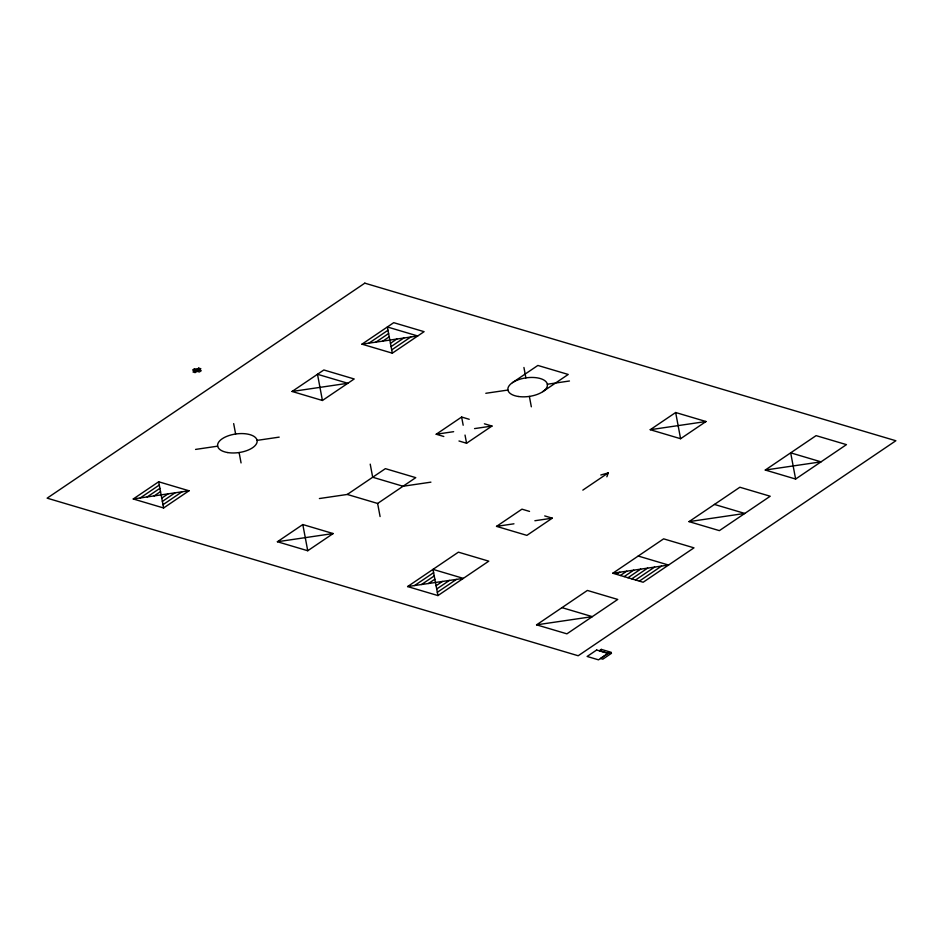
<?xml version="1.0" encoding="UTF-8"?>
<svg xmlns="http://www.w3.org/2000/svg" width="943" height="943" viewBox="0 0 943 943"><rect width="100%" height="100%" fill="white"/><g stroke="black" fill="none" stroke-linecap="round" stroke-linejoin="round"><path stroke-width="1.41" d="M606.879 476.804L608.247 472.914L600.809 475.001M194.788 370.646L196.663 369.373M133.258 498.977L158.672 481.779L189.013 490.773L163.599 507.982L133.258 498.977L189.013 490.773M292.082 391.475L323.85 369.974L354.191 378.98L322.423 400.48L292.082 391.475L347.837 383.271L317.496 374.277L322.423 400.48M361.971 344.171L393.726 322.671L424.079 331.677L392.312 353.177L361.971 344.171L417.725 335.979L387.373 326.973L392.312 353.177M140.224 497.951L159.284 485.044M368.937 343.146L387.997 330.25M147.191 496.926L159.897 488.321M375.903 342.12L388.61 333.527M154.157 495.9L160.51 491.598M382.87 341.095L389.223 336.792M161.748 498.152L168.102 493.849M390.461 343.346L396.814 339.044M162.361 501.428L175.068 492.824M391.074 346.623L403.781 338.03M162.986 504.705L182.046 491.798M391.699 349.9L410.759 337.005M277.395 541.742L302.809 524.544L333.15 533.549L307.736 550.747L277.395 541.742L333.15 533.549M347.283 494.45L385.392 468.647L415.745 477.653L377.624 503.456L347.283 494.45L319.394 498.541M443.811 436.491L436.22 434.24L461.634 417.042L469.225 419.293M512.462 382.646L537.875 365.448L568.216 374.454L542.803 391.651M458.982 440.994L466.573 443.245L491.975 426.047L484.396 423.796M407.6 586.57L458.416 552.162L488.769 561.168L437.941 595.575L407.6 586.57L463.355 578.377L433.002 569.372L437.941 595.575M544.712 515.915L552.292 518.167L526.889 535.376L496.537 526.371L521.951 509.161L529.542 511.412M414.566 585.544L433.627 572.649M421.533 584.519L434.24 575.914M650.246 429.713L675.659 412.515L706.001 421.521L680.587 438.719L650.246 429.713L706.001 421.521M428.499 583.493L434.853 579.191M436.09 585.744L442.444 581.442M436.703 589.021L449.41 580.416M582.833 490.124L608.247 472.914M437.328 592.298L456.388 579.403M536.567 624.844L587.383 590.436L617.736 599.442L566.908 633.837L536.567 624.844L592.322 616.639L561.969 607.634M612.797 573.238L663.624 538.842L693.965 547.848L643.15 582.244L612.797 573.238L668.563 565.046L638.211 556.04M689.038 521.632L739.866 487.236L770.207 496.242L719.379 530.638L689.038 521.632L744.793 513.44L714.452 504.434M765.28 470.038L816.096 435.631L846.449 444.636L795.621 479.044L765.28 470.038L821.035 461.846L790.682 452.84L795.621 479.044M616.592 574.358L619.775 572.212M620.388 575.489L626.741 571.187M624.183 576.609L633.708 570.161M627.967 577.741L640.674 569.136M631.763 578.861L647.652 568.11M635.558 579.992L654.619 567.097M639.354 581.112L661.585 566.071M485.81 393.29L507.923 390.048M547.341 384.249L569.454 380.996M195.555 449.422L217.656 446.169M257.085 440.381L279.187 437.128M436.22 434.24L453.642 431.682M474.553 428.605L491.975 426.047M430.916 482.156L403.038 486.246L372.685 477.241L370.222 464.145M496.537 526.371L513.959 523.801M534.87 520.736L552.292 518.167M675.659 412.515L680.587 438.719M523.931 367.487L525.888 377.884M529.377 396.414L531.333 406.798M461.634 417.042L463.178 425.234M465.029 435.065L466.573 443.245M377.624 503.456L380.088 516.552M302.809 524.544L307.736 550.747M233.675 423.619L235.62 434.016M239.109 452.546L241.066 462.93M158.672 481.779L163.599 507.982M194.517 368.748L192.643 370.01L199.338 371.99L201.213 370.729L194.517 368.748M198.702 368.124L193.02 371.978L195.154 372.615L200.835 368.76L198.702 368.124M364.811 283.159L47.15 498.163L578.189 655.75L895.85 440.746L364.811 283.159M596.66 650.01L587.135 656.458L598.51 659.841L608.046 653.393L596.66 650.01M601.304 649.385L599.394 650.682L609.355 653.629L611.264 652.344L601.304 649.385M609.178 652.65L600.538 658.497L602.813 659.169L611.453 653.322L609.178 652.65M227.77 452.569A19.933 9.418 -7.7 0 0 257.156 441.041A19.933 9.418 -7.7 0 0 227.192 436.208A19.933 9.418 -7.7 0 0 227.77 452.569M518.32 396.484A19.933 9.418 -7.7 0 0 547.411 384.756A19.933 9.418 -7.7 0 0 517.165 380.194A19.933 9.418 -7.7 0 0 518.32 396.484"/></g></svg>
